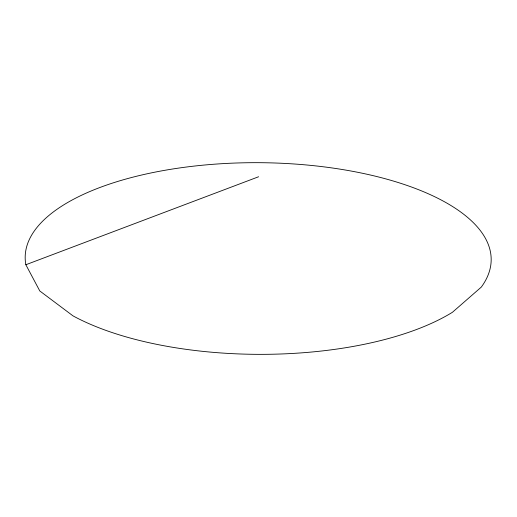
<?xml version="1.0" encoding="UTF-8"?>
<svg xmlns="http://www.w3.org/2000/svg" width="517" height="517" viewBox="0 0 517 517"><rect width="100%" height="100%" fill="white"/><g stroke="black" fill="none" stroke-linecap="round" stroke-linejoin="round"><path stroke-width="0.78" d="M25.85 264.743A232.999 95.832 0.3 0 1 283.4 163.353A232.999 95.832 0.3 0 1 481.282 287.116L452.44 312.274A232.999 95.832 0.3 0 1 73 315.868L39.803 290.974L25.85 264.743L258.61 176.756"/></g></svg>
